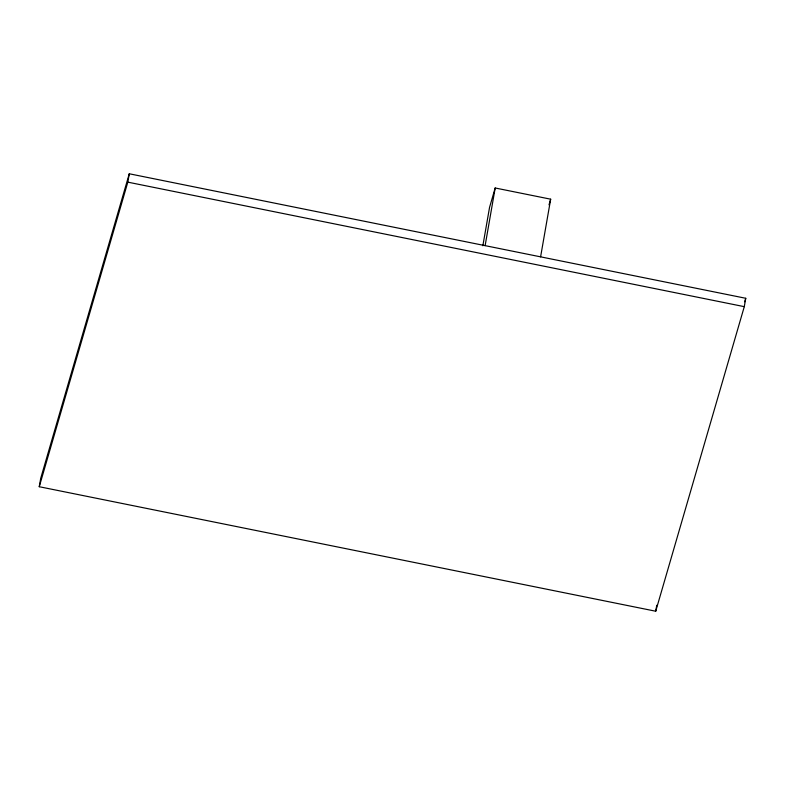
<?xml version="1.0" encoding="UTF-8"?>
<svg xmlns="http://www.w3.org/2000/svg" width="785" height="785" viewBox="0 0 785 785"><rect width="100%" height="100%" fill="white"/><g stroke="black" fill="none" stroke-linecap="round" stroke-linejoin="round"><path stroke-width="1.18" d="M39.25 486.72L40.712 478.34L129.28 173.779L745.75 298.28L744.288 306.66L655.72 611.221L39.25 486.72L127.818 182.149L129.28 173.779M482.853 245.764L489.565 207.328L495.188 187.988L550.668 199.184L540.6 256.842M485.13 245.636L495.188 187.988M655.72 611.221L656.76 605.245M549.009 204.875L550.668 199.184M744.72 301.813L745.75 298.28M127.818 182.149L744.288 306.66"/></g></svg>
